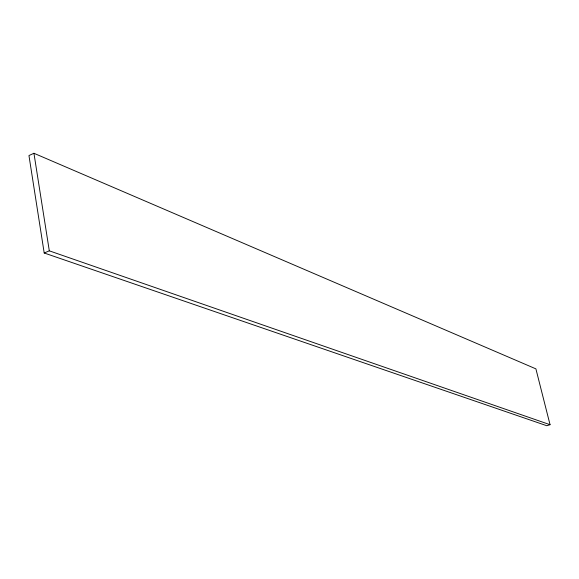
<?xml version="1.0" encoding="UTF-8"?>
<svg xmlns="http://www.w3.org/2000/svg" width="579" height="579" viewBox="0 0 579 579"><rect width="100%" height="100%" fill="white"/><g stroke="black" fill="none" stroke-linecap="round" stroke-linejoin="round"><path stroke-width="0.87" d="M33.937 153.276L28.95 155.548L44.199 252.994L546.8 425.724L550.05 424.704L535.901 368.866L33.937 153.276L49.309 250.837L550.05 424.704M44.199 252.994L49.309 250.837"/></g></svg>
